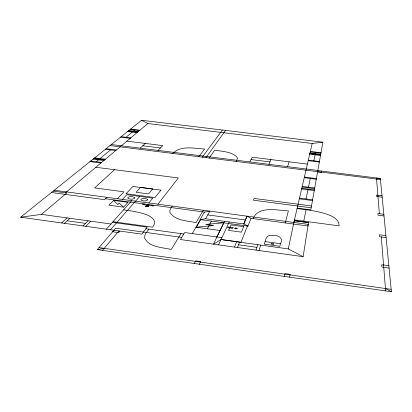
<?xml version="1.0" encoding="UTF-8"?>
<svg xmlns="http://www.w3.org/2000/svg" width="412" height="412" viewBox="0 0 412 412"><rect width="100%" height="100%" fill="white"/><g stroke="black" fill="none" stroke-linecap="round" stroke-linejoin="round"><path stroke-width="0.62" d="M303.134 256.676L308.537 222.578L294.266 220.683L288.292 248.91L303.134 256.676L180.425 239.537L184.679 232.533L221.888 237.683M321.762 171.088L321.545 172.407L317.585 171.907M112.445 222.331L147.141 227.136L141.862 234.15L20.6 217.212L141.635 120.263L322.895 142.181L310.803 209.873L297.191 208.075M294.266 220.683L303.618 221.939L306.121 209.255M306.049 198.945L307.934 189.767M308.47 187.161L310.251 178.463M313.877 160.819L315.113 154.788M315.345 153.65L315.571 152.564M289.6 277.152L290.177 274.346L284.965 273.604L284.342 276.401M293.854 222.454L312.183 143.464L322.895 142.181M280.469 243.739C283.229 239.094 280.129 235.927 275.329 235.571C272.311 235.18 267.712 234.696 266.198 238.033L264.272 244.156L279.799 246.309L280.469 243.734L265.071 241.612M285.238 222.938L288.415 210.867C277.451 210.496 258.556 205.444 253.123 218.612M287.555 166.669L289.1 161.828M258.983 250.511L260.75 245.083M256.017 250.094L257.835 244.682M200.114 219.596L247.983 226.106L251.042 218.334L307.96 225.997L308.248 224.391L247.061 216.166L243.858 223.953L205.619 218.762L200.114 219.596L204.476 212.067L209.873 211.171L205.619 218.762M247.421 226.034L240.999 242.277L221.033 239.511M237.456 247.504L239.599 242.148M268.969 164.337L270.921 159.562M243.755 223.932L246.958 216.151L54.271 190.241M234.51 247.092L236.709 241.751M218.53 244.862L229.237 221.965M216.908 236.967L223.783 222.815M224.545 221.332L213.462 244.151L221.007 239.568L288.292 248.91M199.387 264.231L200.716 261.574L195.654 260.848L194.284 263.5M249.821 161.931L252.19 157.224L307.393 164.11M207.313 228.778L211.397 221.131M236.189 161.437L237.363 158.579L236.926 156.993C231.158 151.42 222.202 151.559 214.74 150.107L209.152 158.033M196.442 226.909L200.423 219.998M192.311 233.558L200.387 219.637M203.312 210.29L196.05 222.66C187.218 220.657 175.167 220.909 169.878 212.396L169.919 210.063L172.216 206.108M181.002 233.635L171.238 249.461C162.38 247.334 148.99 247.468 144.622 237.982L144.88 235.324L145.91 233.177L148.871 229.18M205.948 157.631L225.575 130.413M202.287 157.173L222.382 130.027M198.769 156.73L204.62 149.02C194.253 148.511 180.827 145.091 172.7 153.449M157.951 204.192L178.334 177.969L95.821 167.267M153.923 205.32L153.382 206.01L148.382 205.336M152.208 205.851L152.754 205.161L152.244 205.856M148.938 204.646L148.104 205.84C150.751 207.401 140.585 205.985 148.516 206.469L145.719 206.072L146.214 205.923M148.011 204.522L147.218 205.49L146.265 205.912M148.845 202.956L152.764 198.157L126.819 194.691L122.421 199.403M143.592 204.687L144.164 204.007M119.902 231.086L118.635 232.595L112.661 231.76L115.69 228.207L181.718 237.405M143.062 203.858L142.495 204.543L147.45 205.207M102.531 250.352L118.872 230.941M317.822 170.594L380.333 178.442L391.4 291.737L97.299 249.6L113.959 230.251M110.478 229.767L135.491 201.174M135.605 201.174L139.761 196.416M106.332 229.19L131.752 200.67M123.646 207.164L127.957 202.374L113.537 200.433L108.964 205.176L123.646 207.164L119.171 203.08L117.817 204.537L113.537 200.433M117.353 198.754L123.981 191.827L94.647 187.918L114.562 169.698M85.82 226.322L90.795 221.218M158.023 150.401L162.735 145.606L126.922 141.146M83.018 225.93L88.039 220.832M106.914 197.317L104.555 199.671L51.438 192.507M64.427 223.335L69.772 218.298M61.646 222.949L67.043 217.922M140.188 148.16L145.307 143.433M20.6 217.212L41.442 214.369L66.759 192.981L53.138 191.147M65.457 192.806L147.882 123.528L312.183 143.464M96.192 161.705L98.458 159.846M100.034 158.553L110.591 149.896M125.984 137.268L132.355 132.041M133.545 131.062L134.781 130.048M97.299 249.6L104.226 248.338M376.568 179.05L380.333 178.442M195.999 227.228L213.71 225.493L205.717 224.401L223.809 222.82M130.671 129.044L139.972 130.182M310.339 151.4L321.015 152.713M130.125 129.476L139.447 130.619M310.226 151.904L320.927 153.218M128.863 130.491L138.231 131.639M309.973 152.991L320.732 154.315M128.312 130.934L137.701 132.087M128.209 131.016L137.603 132.17M309.855 153.501L320.639 154.83M309.829 153.609L320.618 154.938M127.648 131.464L137.067 132.623M309.711 154.124L320.526 155.453M121.149 136.666L130.825 137.865M308.315 160.129L319.444 161.509M120.561 137.139L130.259 138.344M308.186 160.68L319.346 162.065M142.779 145.771L160.407 147.975M251.016 159.552L269.953 161.921M111.322 144.54L317.843 170.47M110.035 145.57L380.436 179.534M106.116 148.711L116.38 150.009M105.446 149.247L115.736 150.545M304.386 177.062L316.395 178.587M304.241 177.701L316.277 179.23M94.683 157.868L105.395 159.243M93.951 158.455L104.694 159.83M93.818 158.563L104.56 159.944M382.022 195.762L376.48 195.046L376.589 196.472L382.161 197.188M93.081 159.156L103.85 160.536M302.228 186.358L314.716 187.965M302.068 187.053L314.593 188.665M90.764 161.004L101.63 162.405M301.79 188.253L314.377 189.87M90.017 161.607L100.904 163.013M301.625 188.953L314.253 190.581M299.509 198.095L312.605 199.799M299.328 198.857L312.466 200.567M383.835 214.302L377.876 213.524L378 215.167L383.994 215.955M303.618 221.939L308.537 222.578M311.503 205.969L254.122 198.43L253.39 200.196L311.173 207.808M297.078 208.554C308.562 210.12 320.392 211.191 331.124 215.893C335.007 217.773 339.416 221.069 339.127 225.869L294.451 219.884M385.92 235.628L379.483 234.763L379.627 236.684L386.106 237.554M105.493 198.738L204.476 212.067M147.275 205.423L148.207 205.547M207.777 214.91L245.377 219.987M123.564 209.863C131.454 210.887 139.405 212.067 146.904 214.843C149.968 216.243 153.434 217.933 154.459 221.429L154.268 224.159L152.672 227.182L113.012 221.697M195.973 227.223L220.065 230.529M145.91 228.768L183.773 234.021M41.442 214.369L110.946 224.01M67.125 220.796L85.552 223.361M238.538 244.8L256.933 247.365M388.861 265.735L381.749 264.746L381.924 267.084L389.088 268.083M99.029 247.597L391.168 289.342M141.635 120.263L147.882 123.528M243.858 223.953L247.983 226.106M385.462 288.529L391.4 291.737M247.061 216.166L251.042 218.334M376.48 177.958L379.385 213.72M381.27 236.905L385.658 290.918M147.666 199.593L147.635 199.975C145.9 201.375 143.134 201.149 141.213 200.191L140.878 199.331C142.707 197.961 145.997 197.956 147.666 199.593M134.585 197.842L134.533 198.224C132.772 199.583 130.017 199.403 128.091 198.43L127.792 197.58C129.559 196.236 132.288 196.411 134.219 197.374L134.585 197.842M273.686 243.899L273.563 244.331L271.106 243.992L271.23 243.559L273.686 243.899M243.672 226.646L241.427 232.147L228.557 230.385L231.044 224.926L243.672 226.646M237.163 228.547L235.865 228.938L234.783 228.65C234.001 227.723 236.4 227.877 236.89 228.258L237.163 228.547M236.596 228.506L235.855 228.727L235.077 228.397L235.819 228.176L236.596 228.506M233.084 227.599L232.739 228.377L227.578 227.671L227.934 226.899L233.084 227.599M152.013 205.372L152.476 205.511L152.013 205.372M160.948 190.148L154.938 197.564L126.062 193.717L132.891 186.445L160.948 190.148M144.447 204.352L143.876 204.352L144.447 204.352M152.723 188.995L148.536 193.934L136.115 192.28L140.538 187.388L152.723 188.995"/></g></svg>
